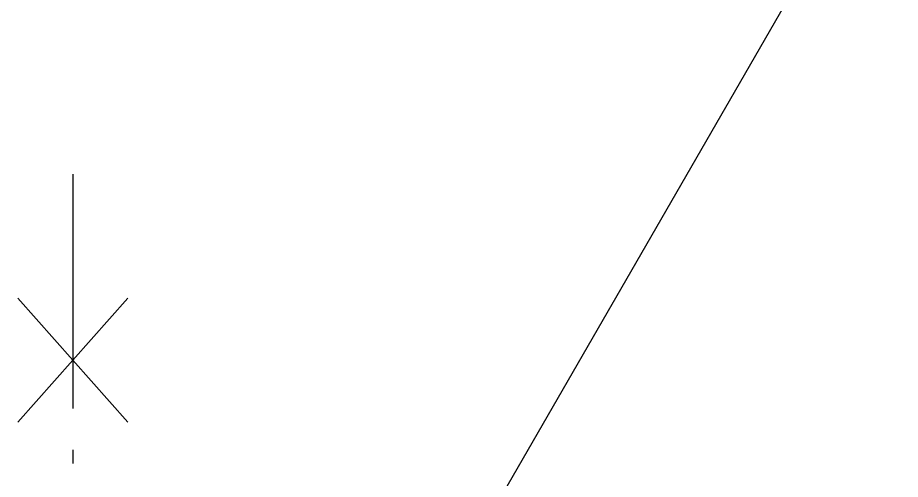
# Model space of a CAD drawing. Header units: millimetres. Extents: x -2210 to 6171, y -6737 to 5572.
# Drawn here: x 527.2 to 651.7, y 2994 to 3059.2 of the extents above; entities that cross this region are included whole.
import ezdxf

# ---------------------------------------------------------------- set-up
doc = ezdxf.new("R2010")
doc.units = ezdxf.units.MM
doc.layers.add('1', color=7, linetype='Continuous')

msp = doc.modelspace()

# ---------------------------------------------------------------- linework, layer by layer
at = {"layer": '1', "color": 0, "lineweight": 25}
for points in [[(1305.44, 4223.88), (562.25, 2934)], [(535.01, 3037.11), (535.01, 3004.04)], [(527.23, 3019.6), (542.79, 3002.09)], [(542.79, 3019.6), (527.23, 3002.09)], [(535.01, 2998.2), (535.01, 2996.26)]]:
    msp.add_lwpolyline(points, dxfattribs=at)

doc.saveas('drawing.dxf')
